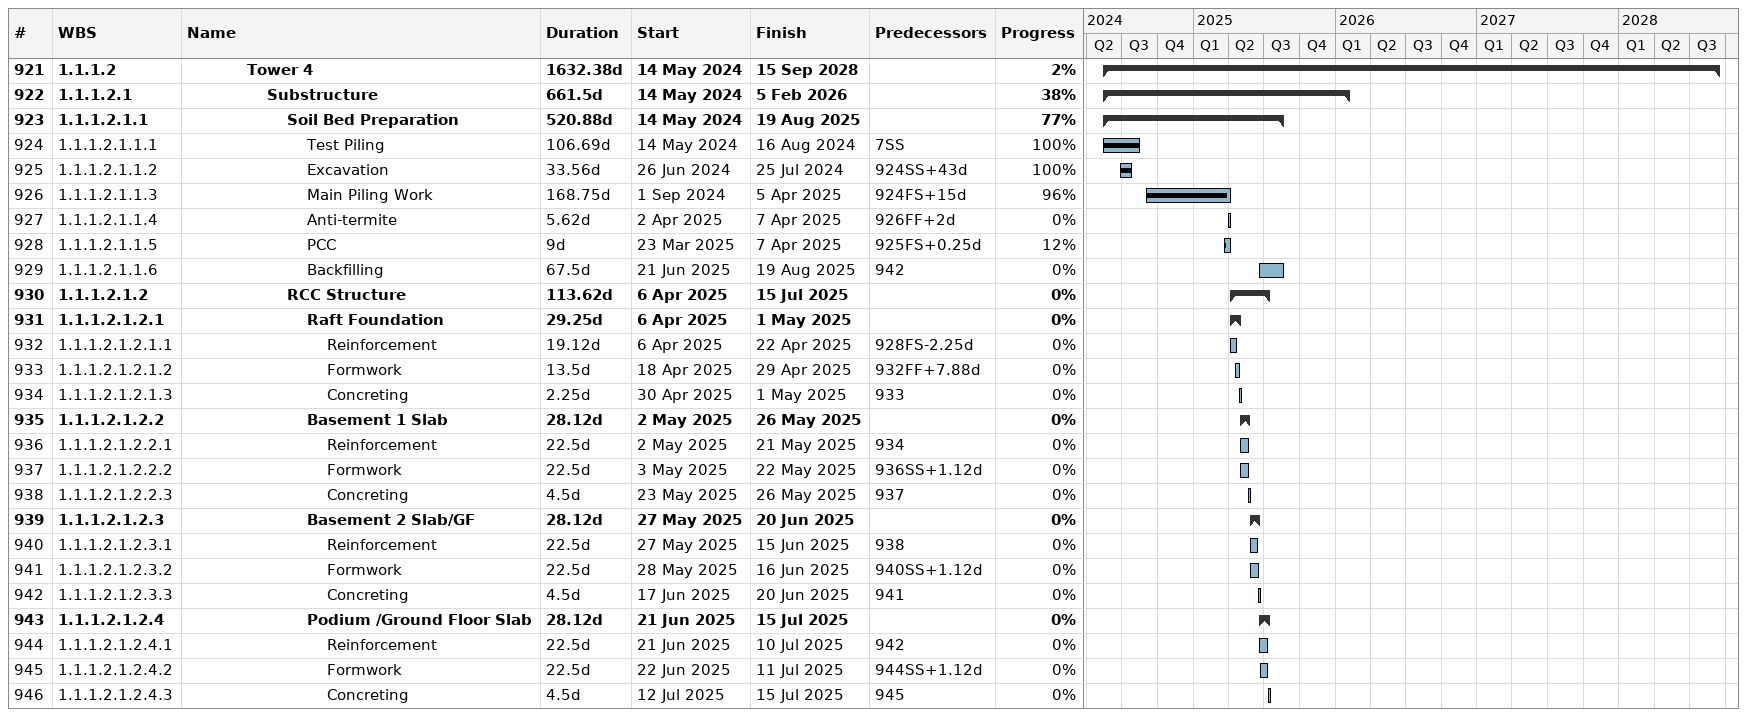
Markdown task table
| ID | WBS | Task | Duration | Start | Finish | Predecessors | % complete |
|---|---|---|---|---|---|---|---|
| 921 | 1.1.1.2 | **Tower 4** | 1632.38d | 2024-05-14 | 2028-09-15 |  | 2 |
| 922 | 1.1.1.2.1 | **Substructure** | 661.5d | 2024-05-14 | 2026-02-05 |  | 38 |
| 923 | 1.1.1.2.1.1 | **Soil Bed Preparation** | 520.88d | 2024-05-14 | 2025-08-19 |  | 77 |
| 924 | 1.1.1.2.1.1.1 | Test Piling | 106.69d | 2024-05-14 | 2024-08-16 | 7SS | 100 |
| 925 | 1.1.1.2.1.1.2 | Excavation | 33.56d | 2024-06-26 | 2024-07-25 | 924SS+43d | 100 |
| 926 | 1.1.1.2.1.1.3 | Main Piling Work | 168.75d | 2024-09-01 | 2025-04-05 | 924FS+15d | 96 |
| 927 | 1.1.1.2.1.1.4 | Anti-termite | 5.62d | 2025-04-02 | 2025-04-07 | 926FF+2d | 0 |
| 928 | 1.1.1.2.1.1.5 | PCC | 9d | 2025-03-23 | 2025-04-07 | 925FS+0.25d | 12 |
| 929 | 1.1.1.2.1.1.6 | Backfilling | 67.5d | 2025-06-21 | 2025-08-19 | 942 | 0 |
| 930 | 1.1.1.2.1.2 | **RCC Structure** | 113.62d | 2025-04-06 | 2025-07-15 |  | 0 |
| 931 | 1.1.1.2.1.2.1 | **Raft Foundation** | 29.25d | 2025-04-06 | 2025-05-01 |  | 0 |
| 932 | 1.1.1.2.1.2.1.1 | Reinforcement | 19.12d | 2025-04-06 | 2025-04-22 | 928FS-2.25d | 0 |
| 933 | 1.1.1.2.1.2.1.2 | Formwork | 13.5d | 2025-04-18 | 2025-04-29 | 932FF+7.88d | 0 |
| 934 | 1.1.1.2.1.2.1.3 | Concreting | 2.25d | 2025-04-30 | 2025-05-01 | 933 | 0 |
| 935 | 1.1.1.2.1.2.2 | **Basement 1 Slab** | 28.12d | 2025-05-02 | 2025-05-26 |  | 0 |
| 936 | 1.1.1.2.1.2.2.1 | Reinforcement | 22.5d | 2025-05-02 | 2025-05-21 | 934 | 0 |
| 937 | 1.1.1.2.1.2.2.2 | Formwork | 22.5d | 2025-05-03 | 2025-05-22 | 936SS+1.12d | 0 |
| 938 | 1.1.1.2.1.2.2.3 | Concreting | 4.5d | 2025-05-23 | 2025-05-26 | 937 | 0 |
| 939 | 1.1.1.2.1.2.3 | **Basement 2 Slab/GF** | 28.12d | 2025-05-27 | 2025-06-20 |  | 0 |
| 940 | 1.1.1.2.1.2.3.1 | Reinforcement | 22.5d | 2025-05-27 | 2025-06-15 | 938 | 0 |
| 941 | 1.1.1.2.1.2.3.2 | Formwork | 22.5d | 2025-05-28 | 2025-06-16 | 940SS+1.12d | 0 |
| 942 | 1.1.1.2.1.2.3.3 | Concreting | 4.5d | 2025-06-17 | 2025-06-20 | 941 | 0 |
| 943 | 1.1.1.2.1.2.4 | **Podium /Ground Floor Slab** | 28.12d | 2025-06-21 | 2025-07-15 |  | 0 |
| 944 | 1.1.1.2.1.2.4.1 | Reinforcement | 22.5d | 2025-06-21 | 2025-07-10 | 942 | 0 |
| 945 | 1.1.1.2.1.2.4.2 | Formwork | 22.5d | 2025-06-22 | 2025-07-11 | 944SS+1.12d | 0 |
| 946 | 1.1.1.2.1.2.4.3 | Concreting | 4.5d | 2025-07-12 | 2025-07-15 | 945 | 0 |
